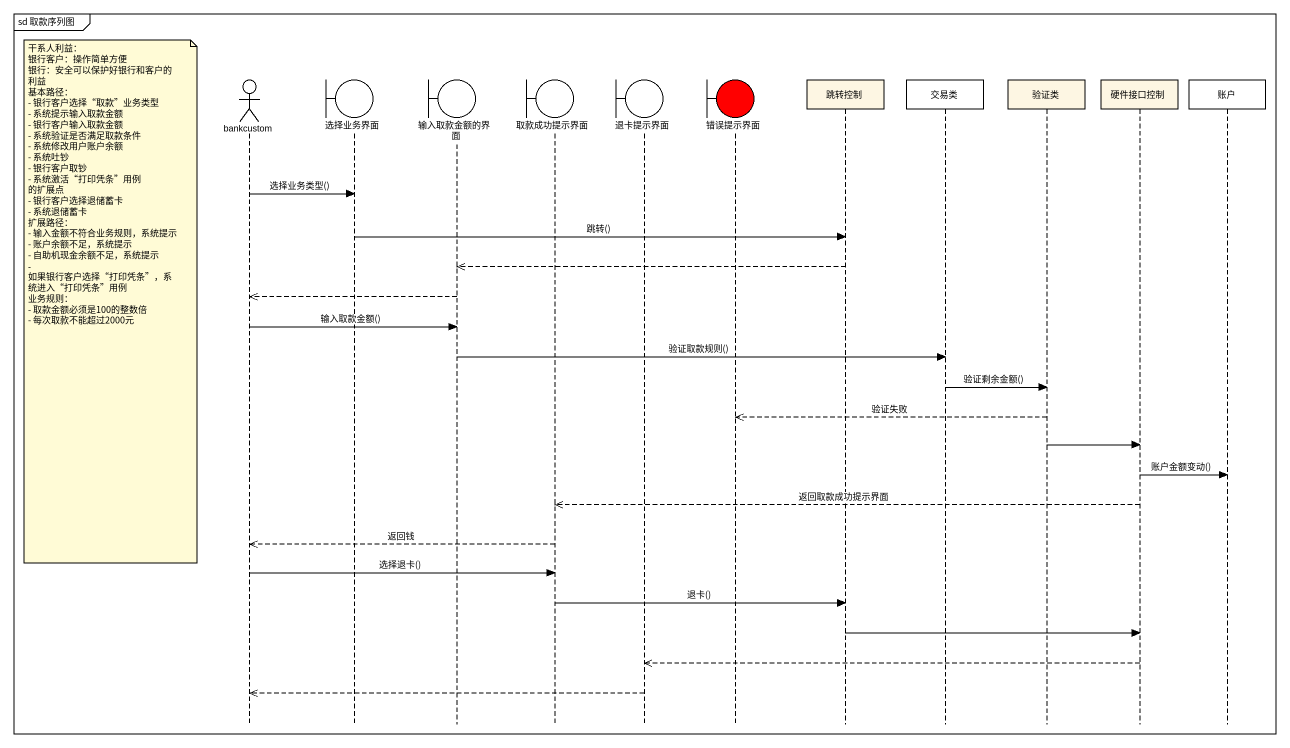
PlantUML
@startuml
mainframe sd 取款序列图
hide footbox
actor bankcustom
boundary 选择业务界面
boundary 输入取款金额的界面
boundary 取款成功提示界面
boundary 退卡提示界面
boundary 错误提示界面 #FF0000
participant 跳转控制
participant 交易类 #FFFFFF
participant 验证类
participant 硬件接口控制
participant 账户 #FFFFFF

bankcustom -> 选择业务界面 : 选择业务类型()
选择业务界面 -> 跳转控制 : 跳转()
跳转控制 -->> 输入取款金额的界面
输入取款金额的界面 -->> bankcustom
note left of bankcustom
  干系人利益：
  银行客户：操作简单方便
  银行：安全可以保护好银行和客户的利益
  基本路径：
  - 银行客户选择“取款”业务类型
  - 系统提示输入取款金额
  - 银行客户输入取款金额
  - 系统验证是否满足取款条件
  - 系统修改用户账户余额
  - 系统吐钞
  - 银行客户取钞
  - 系统激活“打印凭条”用例 的扩展点
  - 银行客户选择退储蓄卡
  - 系统退储蓄卡
  扩展路径：
  - 输入金额不符合业务规则，系统提示
  - 账户余额不足，系统提示
  - 自助机现金余额不足，系统提示
  - 如果银行客户选择“打印凭条”，系统进入“打印凭条”用例
  业务规则：
  - 取款金额必须是100的整数倍
  - 每次取款不能超过2000元
end note
bankcustom -> 输入取款金额的界面 : 输入取款金额()
输入取款金额的界面 -> 交易类 : 验证取款规则()
交易类 -> 验证类 : 验证剩余金额()
验证类 -->> 错误提示界面 : 验证失败
验证类 -> 硬件接口控制
硬件接口控制 -> 账户 : 账户金额变动()
硬件接口控制 -->> 取款成功提示界面 : 返回取款成功提示界面
取款成功提示界面 -->> bankcustom : 返回钱
bankcustom -> 取款成功提示界面 : 选择退卡()
取款成功提示界面 -> 跳转控制 : 退卡()
跳转控制 -> 硬件接口控制
硬件接口控制 -->> 退卡提示界面
退卡提示界面 -->> bankcustom
@enduml
